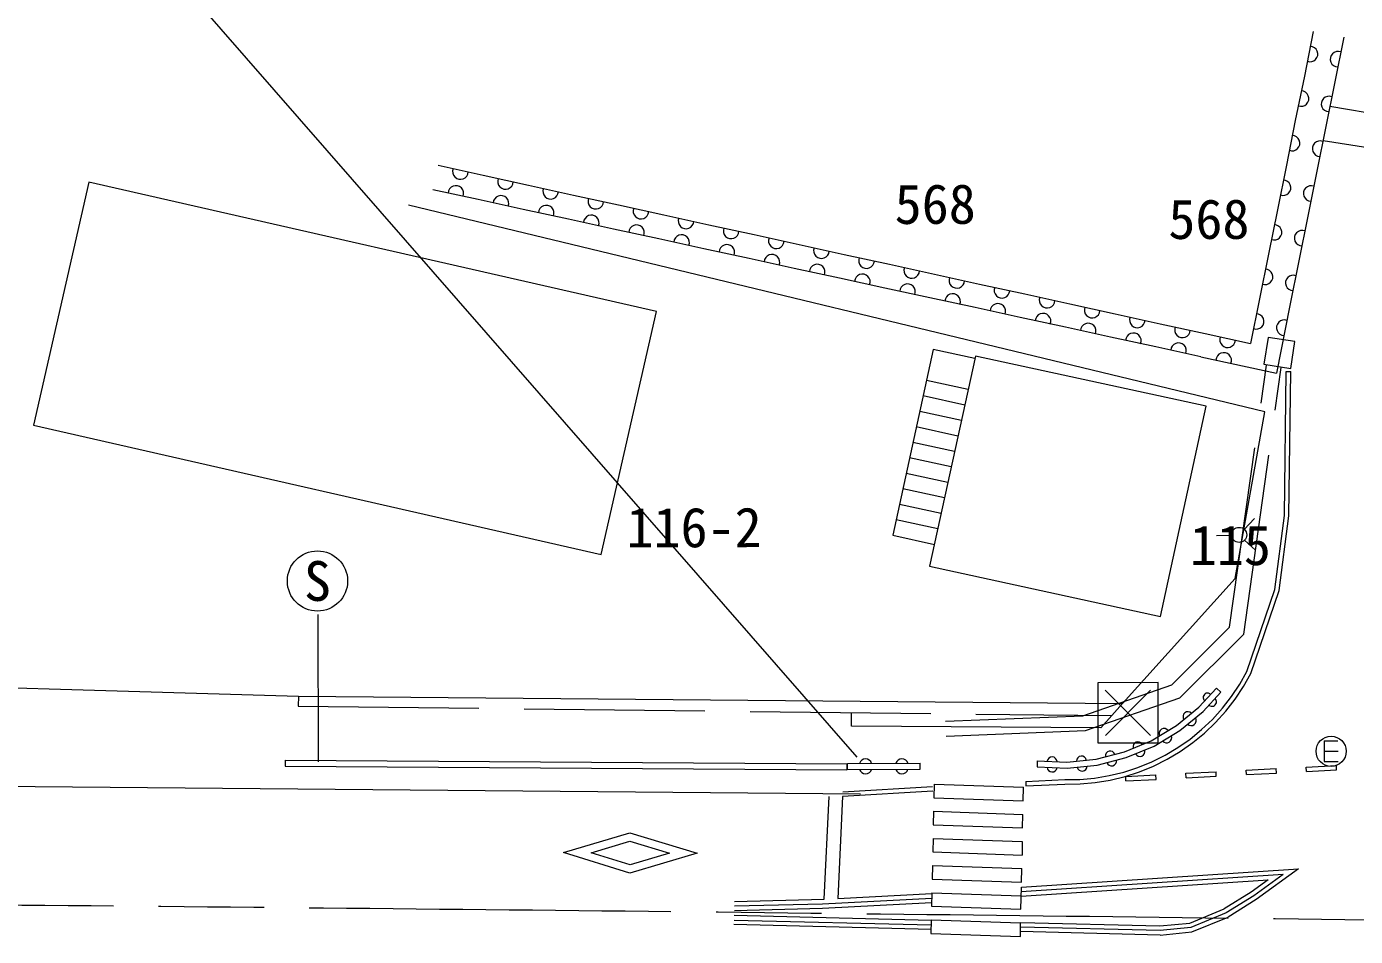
# Model space of a CAD drawing. Units: millimetres, scale not verified. Extents: x 40000 to 680000, y 20000 to 380000.
# Drawn here: x 491780 to 535884, y 274892 to 305080 of the extents above; entities that cross this region are included whole.
import ezdxf
from ezdxf.enums import TextEntityAlignment as Align

# ---------------------------------------------------------------- set-up
doc = ezdxf.new("R2010")
doc.units = ezdxf.units.MM
doc.header["$LTSCALE"] = 1000
doc.linetypes.add('CHAIN', pattern=[18.5, 12, -1.5, 3.5, -1.5])
doc.linetypes.add('DASHED', pattern=[7.5, 6, -1.5])
for name, color, linetype, lineweight in [('M-BGD', 7, 'Continuous', 13), ('M-BGD-EXST', 7, 'Continuous', 13), ('M-BMK', 2, 'CHAIN', 13), ('M-STR-STRC', 7, 'Continuous', 13), ('M-TTL-TXT', 7, 'Continuous', 13)]:
    doc.layers.add(name, color=color, linetype=linetype, lineweight=lineweight)
doc.layers.add('M-BMK-HTXT', color=7, linetype='Continuous')
doc.styles.add('ＭＳ ゴシック', font='')
doc.styles.get('ＭＳ ゴシック').set_extended_font_data('MS Gothic')

msp = doc.modelspace()

# ---------------------------------------------------------------- linework, layer by layer
at = {"layer": 'M-BGD'}
for p, q in [((534486, 304917), (534188, 303439)), ((535496, 304732), (535198, 303248)), ((534188, 303439), (533889, 301960)), ((535198, 303248), (534901, 301763)), ((533889, 301960), (533591, 300481)), ((534901, 301763), (534603, 300278)), ((505438, 300477), (506936, 300148)), ((533591, 300481), (533293, 299003)), ((493851, 299922), (492014, 291859)), ((512689, 295630), (493851, 299922)), ((506936, 300148), (508434, 299820)), ((534603, 300278), (534306, 298794)), ((506767, 299340), (505268, 299666)), ((508434, 299820), (509932, 299492)), ((509932, 299492), (511429, 299163)), ((508266, 299014), (506767, 299340)), ((511429, 299163), (512927, 298835)), ((509765, 298688), (508266, 299014)), ((511265, 298362), (509765, 298688)), ((512927, 298835), (514425, 298507)), ((533293, 299003), (532995, 297524)), ((534306, 298794), (534008, 297309)), ((512764, 298036), (511265, 298362)), ((514425, 298507), (515923, 298178)), ((515923, 298178), (517420, 297850)), ((514263, 297710), (512764, 298036)), ((515762, 297384), (514263, 297710)), ((517420, 297850), (518918, 297522)), ((517261, 297058), (515762, 297384)), ((518918, 297522), (520416, 297193)), ((532995, 297524), (532696, 296045)), ((534008, 297309), (533711, 295824)), ((518761, 296732), (517261, 297058)), ((520416, 297193), (521914, 296865)), ((521914, 296865), (523411, 296537)), ((520260, 296406), (518761, 296732)), ((521759, 296081), (520260, 296406)), ((523411, 296537), (524909, 296208)), ((523258, 295755), (521759, 296081)), ((524909, 296208), (526407, 295880)), ((532696, 296045), (532398, 294566)), ((510851, 287566), (512689, 295630)), ((524757, 295429), (523258, 295755)), ((526407, 295880), (527905, 295551)), ((527905, 295551), (529402, 295223)), ((533711, 295824), (533261, 293580)), ((526257, 295103), (524757, 295429)), ((527756, 294777), (526257, 295103)), ((529402, 295223), (530900, 294895)), ((529255, 294451), (527756, 294777)), ((530900, 294895), (532398, 294566)), ((532982, 294764), (532847, 293874)), ((533872, 294630), (532982, 294764)), ((533737, 293740), (533872, 294630)), ((521870, 294365), (520527, 288201)), ((523253, 294064), (521870, 294365)), ((530754, 294125), (529255, 294451)), ((523272, 294150), (521751, 287174)), ((530932, 292481), (523272, 294150)), ((530754, 294125), (533261, 293580)), ((532847, 293874), (533737, 293740)), ((523029, 293036), (521646, 293338)), ((522917, 292523), (521534, 292824)), ((529412, 285504), (530932, 292481)), ((522805, 292009), (521422, 292310)), ((492014, 291859), (510851, 287566)), ((522693, 291495), (521310, 291797)), ((522581, 290982), (521198, 291283)), ((522469, 290468), (521087, 290769)), ((522357, 289954), (520975, 290256)), ((522245, 289441), (520863, 289742)), ((522134, 288927), (520751, 289228)), ((522022, 288413), (520639, 288715)), ((520527, 288201), (521910, 287900)), ((521751, 287174), (529412, 285504)), ((531271, 283131), (531418, 282995)), ((528157, 282619), (527796, 282217)), ((527796, 282217), (527430, 281810)), ((500364, 280737), (500363, 280537)), ((500363, 280537), (519004, 280422)), ((500364, 280737), (519005, 280622)), ((519005, 280622), (519004, 280422)), ((519021, 280633), (521435, 280637)), ((519022, 280433), (519021, 280633)), ((521435, 280437), (521435, 280637)), ((525326, 280720), (525317, 280521)), ((519022, 280433), (521435, 280437))]:
    msp.add_line(p, q, dxfattribs=at)
at = {"layer": 'M-BGD', "linetype": 'DASHED'}
for p, q in [((535035, 302435), (540677, 301498)), ((534808, 301302), (540511, 300397)), ((532179, 284922), (533424, 293771)), ((528157, 282619), (531890, 286773)), ((530060, 282806), (532179, 284922)), ((526928, 281719), (530060, 282806)), ((522300, 281535), (526928, 281719))]:
    msp.add_line(p, q, dxfattribs=at)
at = {"layer": 'M-BGD'}
for points in [[(531890, 286773), (532878, 292302), (504458, 299160)], [(519461, 279616), (418025, 280485), (320211, 281476), (216900, 282880), (135047, 284197), (82881, 285051)], [(483498, 283374), (500810, 282861), (528157, 282619)], [(525317, 280521), (526315, 280476), (527309, 280578), (528278, 280824), (529200, 281208), (530056, 281723), (530828, 282357), (531418, 282995)], [(525326, 280720), (526310, 280677), (527274, 280776), (528214, 281014), (529109, 281387), (529940, 281887), (530690, 282503), (531271, 283131)], [(527430, 281810), (519156, 281870), (519164, 282318)]]:
    msp.add_lwpolyline(points, dxfattribs=at)
at = {"layer": 'M-BGD', "linetype": 'DASHED'}
for points in [[(522281, 282035), (526834, 282216), (529788, 283241), (531707, 285157), (532929, 293841)], [(500807, 282861), (500792, 282535), (527796, 282217)]]:
    msp.add_lwpolyline(points, dxfattribs=at)
at = {"layer": 'M-BGD'}
for centre, radius, start, end in [((534381, 304169), 255, 248.5233, 88.6674), ((535304, 303999), 256, 68.8111, 268.5299), ((534082, 302690), 255, 248.5248, 88.666), ((535006, 302514), 256, 68.8111, 268.5299), ((533784, 301212), 255, 248.5251, 88.6679), ((534709, 301029), 256, 68.8111, 268.5299), ((506179, 300272), 259, 158.4868, 356.782), ((507676, 299944), 259, 158.4852, 356.7853), ((533486, 299733), 255, 248.5233, 88.6674), ((506026, 299543), 259, 338.6203, 176.8495), ((507525, 299217), 259, 338.6191, 176.8501), ((509174, 299616), 259, 158.4886, 356.7824), ((534411, 299544), 256, 68.8111, 268.5299), ((509024, 298891), 259, 338.6209, 176.8505), ((510672, 299287), 259, 158.4853, 356.783), ((512170, 298959), 259, 158.4864, 356.7846), ((510524, 298565), 259, 338.6205, 176.8509), ((513667, 298631), 259, 158.4871, 356.7834), ((512023, 298239), 259, 338.6191, 176.8501), ((513522, 297913), 259, 338.6209, 176.8505), ((515165, 298302), 259, 158.4853, 356.783), ((533187, 298254), 255, 248.523, 88.6678), ((534114, 298060), 256, 68.8115, 268.5295), ((515021, 297587), 259, 338.6209, 176.8505), ((516663, 297974), 259, 158.4868, 356.7842), ((518161, 297645), 259, 158.4871, 356.7834), ((516520, 297261), 259, 338.6203, 176.8495), ((519658, 297317), 259, 158.4868, 356.782), ((518020, 296935), 259, 338.6191, 176.8501), ((519519, 296609), 259, 338.6209, 176.8505), ((521156, 296989), 259, 158.4852, 356.7853), ((532889, 296776), 255, 248.5252, 88.6656), ((533817, 296575), 256, 68.8115, 268.5295), ((521018, 296284), 259, 338.6205, 176.8509), ((522654, 296660), 259, 158.4886, 356.7824), ((524152, 296332), 259, 158.4853, 356.783), ((522517, 295958), 259, 338.6191, 176.8501), ((525649, 296004), 259, 158.4864, 356.7846), ((524016, 295632), 259, 338.6209, 176.8505), ((525516, 295306), 259, 338.6209, 176.8505), ((527147, 295675), 259, 158.4871, 356.7834), ((532591, 295297), 255, 248.5251, 88.6679), ((527015, 294980), 259, 338.6191, 176.8501), ((528645, 295347), 259, 158.4853, 356.783), ((530143, 295019), 259, 158.4868, 356.7842), ((533519, 295090), 256, 68.8126, 268.5289), ((528514, 294654), 259, 338.6191, 176.8501), ((531640, 294690), 259, 158.4871, 356.7834), ((530013, 294328), 259, 338.6209, 176.8505), ((531512, 294002), 259, 338.6205, 176.8509), ((530975, 282822), 143, 44.2995, 230.2079), ((531127, 282673), 145, 225.2093, 49.2969), ((530323, 282186), 162, 43.7415, 215.0817), ((530431, 282054), 167, 225.3862, 33.4382), ((529531, 281627), 162, 35.2935, 206.7471), ((529619, 281481), 167, 216.9942, 25.0463), ((527747, 280883), 162, 18.5109, 189.9643), ((528666, 281190), 162, 26.9036, 198.3553), ((528732, 281032), 167, 208.6026, 16.6552), ((519625, 280574), 210, 16.6634, 163.538), ((520832, 280576), 210, 16.6642, 163.5374), ((525817, 280516), 167, 183.4297, 351.4821), ((525817, 280684), 165, 2.5859, 172.3248), ((526793, 280714), 162, 10.1214, 181.5726), ((526811, 280545), 167, 191.821, 359.8732), ((527789, 280718), 167, 200.2113, 8.2652), ((519625, 280494), 210, 196.6641, 343.5374), ((520832, 280496), 210, 196.6637, 343.5364)]:
    msp.add_arc(centre, radius, start, end, dxfattribs=at)
at = {"layer": 'M-BGD-EXST'}
for p, q in [((532194, 288397), (532535, 288762)), ((531274, 288189), (531774, 288206)), ((532206, 288044), (532571, 287703)), ((501472, 280690), (501462, 285578)), ((527583, 283060), (529086, 281563)), ((527586, 281560), (529083, 283063)), ((534848, 281378), (535305, 281379)), ((534848, 281378), (534849, 280692)), ((534849, 281035), (535306, 281036)), ((534849, 280692), (535307, 280693))]:
    msp.add_line(p, q, dxfattribs=at)
msp.add_lwpolyline([(527336, 281310), (529336, 281313), (529332, 283313), (527332, 283310)], close=True, dxfattribs=at)
for centre, radius in [((532024, 288214), 250), ((501435, 286685), 1000), ((535077, 281035), 500)]:
    msp.add_circle(centre, radius, dxfattribs=at)
at = {"layer": 'M-BMK'}
msp.add_arc((393754, -10638463), 10914825, 89.08183, 89.59952, dxfattribs=at)
at = {"layer": 'M-STR-STRC'}
for p, q in [((497301, 306066), (519335, 280839)), ((534253, 280512), (535251, 280564)), ((534260, 280362), (534253, 280512)), ((535259, 280414), (535251, 280564)), ((528261, 280202), (529259, 280254)), ((528268, 280052), (528261, 280202)), ((528268, 280052), (529267, 280104)), ((529267, 280104), (529259, 280254)), ((530258, 280305), (531257, 280357)), ((530266, 280156), (530258, 280305)), ((530266, 280156), (531264, 280207)), ((531264, 280207), (531257, 280357)), ((532255, 280409), (533254, 280461)), ((532263, 280259), (532255, 280409)), ((532263, 280259), (533262, 280311)), ((533262, 280311), (533254, 280461)), ((534260, 280362), (535259, 280414)), ((521858, 279711), (518865, 279537)), ((518866, 279687), (521850, 279861)), ((521904, 279943), (521894, 279493)), ((521904, 279943), (524862, 279842)), ((524853, 279392), (524862, 279842)), ((524941, 280037), (524948, 279887)), ((518251, 276127), (518414, 279535)), ((518865, 279537), (518703, 276151)), ((521894, 279493), (524853, 279392)), ((521884, 279043), (521874, 278593)), ((521884, 279043), (524844, 278942)), ((524836, 278492), (524844, 278942)), ((521874, 278593), (524836, 278492)), ((521864, 278143), (521854, 277693)), ((521864, 278143), (524827, 278042)), ((524827, 278042), (524818, 277592)), ((521854, 277693), (524818, 277592)), ((521845, 277243), (521835, 276793)), ((521845, 277243), (524809, 277142)), ((524800, 276692), (524809, 277142)), ((521835, 276793), (524800, 276692)), ((533490, 276951), (524794, 276376)), ((533490, 276951), (532510, 276236)), ((515270, 276053), (518251, 276125)), ((518193, 275974), (521821, 276166)), ((518703, 276151), (521824, 276316)), ((521825, 276343), (521815, 275893)), ((521825, 276343), (524791, 276242)), ((524782, 275792), (524797, 276527)), ((532510, 276236), (531593, 275669)), ((515273, 275903), (518193, 275974)), ((521815, 275893), (524782, 275792)), ((531593, 275669), (530422, 275187)), ((521798, 275125), (515258, 275286)), ((515262, 275436), (521802, 275275)), ((521805, 275425), (515266, 275586)), ((521805, 275443), (521795, 274993)), ((521805, 275443), (524773, 275342)), ((524765, 274892), (524773, 275342)), ((524774, 275352), (529397, 275238)), ((521795, 274993), (524765, 274892)), ((529408, 274938), (524768, 275052)), ((529402, 275088), (524771, 275202)), ((530422, 275187), (529402, 275088))]:
    msp.add_line(p, q, dxfattribs=at)
for points in [[(524941, 280037), (526237, 280096), (526735, 280103), (527227, 280147), (527715, 280227), (528195, 280344), (528666, 280496), (529123, 280683), (529566, 280903), (529990, 281156), (530395, 281440), (530777, 281753), (531135, 282094), (531467, 282461), (531770, 282852), (532043, 283264), (532276, 283678), (533207, 286399), (533525, 288858), (533590, 293637)], [(524948, 279887), (526241, 279946), (526743, 279953), (527246, 279998), (527745, 280080), (528236, 280199), (528717, 280355), (529185, 280546), (529638, 280772), (530072, 281030), (530486, 281321), (530877, 281641), (531243, 281990), (531582, 282365), (531892, 282764), (532171, 283185), (532414, 283617), (533354, 286365), (533675, 288847), (533740, 293635)], [(524797, 276527), (533997, 277135), (532593, 276112), (531661, 275535)], [(524791, 276225), (532984, 276767), (532426, 276361), (531525, 275803)], [(515277, 275753), (518198, 275824), (521818, 276015)], [(529397, 275238), (530385, 275335), (531525, 275803)], [(529408, 274938), (530458, 275040), (531661, 275535)]]:
    msp.add_lwpolyline(points, dxfattribs=at)
for points in [[(509604, 277671), (511799, 278334), (514035, 277651), (511807, 276986)], [(510513, 277667), (511799, 278056), (513113, 277654), (511809, 277265)]]:
    msp.add_lwpolyline(points, close=True, dxfattribs=at)
at = {"layer": 'M-TTL-TXT'}
msp.add_line((533590, 293637), (533740, 293635), dxfattribs=at)

# ---------------------------------------------------------------- texts
at = {"layer": 'M-BGD-EXST', "style": 'ＭＳ ゴシック'}
msp.add_text('S', height=1320, rotation=0.112, dxfattribs=at).set_placement((501435, 286685), align=Align.MIDDLE_CENTER)
at = {"layer": 'M-BMK-HTXT', "style": 'ＭＳ ゴシック'}
for s, p in [('568', (521937, 299194)), ('568', (531021, 298695)), ('116-2', (513933, 288464)), ('115', (531732, 287873))]:
    msp.add_text(s, height=1320, rotation=0.112, dxfattribs=at).set_placement(p, align=Align.MIDDLE_CENTER)

doc.saveas('drawing.dxf')
